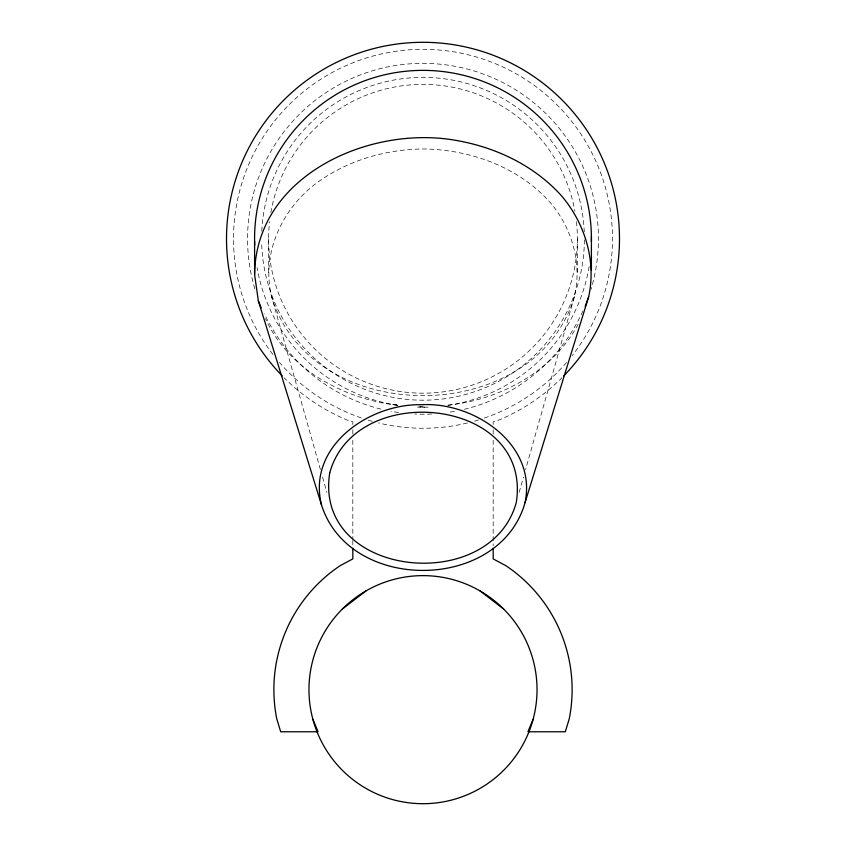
<?xml version="1.0" encoding="UTF-8"?>
<svg xmlns="http://www.w3.org/2000/svg" width="846" height="846" viewBox="0 0 846 846"><rect width="100%" height="100%" fill="white"/><g stroke="black" fill="none" stroke-linecap="round" stroke-linejoin="round"><path stroke-width="0.63" stroke-dasharray="4.23 3.17" d="M320.391 469.488L271.577 296.565C261.298 254.815 280.925 211.172 313.834 185.137C344.957 161.163 383.968 149.52 423 148.959C470.767 149.488 519.55 167.201 551.37 203.854C572.435 229.478 582.133 263.973 574.423 296.565L525.609 469.488M519.148 492.383L523.452 477.123M574.423 296.565C534.915 428.605 311.085 428.605 271.577 296.565M578.156 324.314C552.586 371.669 500.176 399.788 447.798 405.171M397.853 405.34C344.068 399.058 288.528 369.691 265.496 318.678M418.907 406.757L425.496 407.19L418.907 406.64M392.586 404.441L399.175 404.991M322.548 477.123L326.852 492.383M577.384 238.794L577.384 272.475M493.176 424.481L493.176 421.847L498.199 420.325A196.494 196.494 0 0 0 561.945 377.728M493.176 429.757L493.176 435.024M493.176 440.301L493.176 545.723M352.824 424.481L352.824 421.847L347.801 420.325A196.494 196.494 0 0 1 284.055 377.728M352.824 429.757L352.824 435.024M352.824 440.301L352.824 539.135M352.824 540.457L352.824 545.723M268.616 238.794L268.616 272.475M576.433 221.684A154.384 154.384 0 0 1 423 393.179A154.384 154.384 0 0 1 269.567 221.684M270.857 212.547A154.384 154.384 0 0 1 574.91 211.246M272.93 354.463A189.472 189.472 0 0 1 295.212 98.897A189.472 189.472 0 0 1 551.74 99.775A189.472 189.472 0 0 1 572.277 355.479M566.566 362.437A189.472 189.472 0 0 1 483.51 418.336M478.614 419.912A189.472 189.472 0 0 1 473.675 421.361M467.457 422.968A189.472 189.472 0 0 1 378.543 422.968M372.325 421.361A189.472 189.472 0 0 1 367.386 419.912M361.263 417.924A189.472 189.472 0 0 1 279.434 362.437M589.112 266.606A168.417 168.417 0 0 1 447.904 405.361M428.118 407.138A168.417 168.417 0 0 1 417.575 407.127M397.789 405.308A168.417 168.417 0 0 1 257.068 267.611M584.396 239.83A161.406 161.406 0 0 1 423.952 400.19A161.406 161.406 0 0 1 261.626 241.723M261.774 231.138A161.406 161.406 0 0 1 423.381 77.388A161.406 161.406 0 0 1 584.258 231.889M254.836 288.803A175.439 175.439 0 0 1 423.328 63.355A175.439 175.439 0 0 1 590.973 289.417M582.926 310.926A175.439 175.439 0 0 1 464.401 409.274M454.387 411.399A175.439 175.439 0 0 1 448.084 412.425M431.619 414.011A175.439 175.439 0 0 1 414.995 414.043M398.529 412.51A175.439 175.439 0 0 1 390.968 411.283M380.964 409.115A175.439 175.439 0 0 1 264.407 313.813"/><path stroke-width="1.27" d="M254.593 274.464C255.746 176.433 367.471 125.874 453.414 139.95C494.286 146.538 533.72 164.843 561.638 195.965C585.083 223.587 596.43 261.033 588.657 296.798L525.038 502.693C499.69 592.031 349.525 593.162 321.554 505.104L258.316 300.711L254.593 274.464L254.593 241.279M525.038 502.693C537.252 444.33 474.225 401.744 421.467 404.716C368.877 403.563 306.728 446.603 321.554 505.104M585.178 306.474L588.657 296.798M533.149 719.185L527.936 731.769L565.308 731.769L569.252 718.762A149.118 149.118 0 0 0 505.845 565.678L493.176 558.899L493.176 548.356M342.366 609.035L365.98 590.91A114.03 114.03 0 0 1 537.03 689.67A114.03 114.03 0 0 1 365.98 788.419A114.03 114.03 0 0 1 365.98 590.91M480.02 590.91L503.634 609.035M312.851 719.185L318.064 731.769L280.692 731.769L276.748 718.762A149.118 149.118 0 0 1 340.155 565.678L352.824 558.899L352.824 548.356M258.316 300.711L261.192 307.902M591.407 236.298L591.407 270.477M282.268 375.91A196.494 196.494 0 0 1 284.668 99.246A196.494 196.494 0 0 1 561.332 99.246A196.494 196.494 0 0 1 563.732 375.91M254.699 245.234A168.417 168.417 0 0 1 421.171 70.377A168.417 168.417 0 0 1 591.396 241.575M329.729 472.872C313.274 577.744 490.595 596.102 516.272 502.556C532.726 397.673 355.405 379.315 329.729 472.872"/></g></svg>
